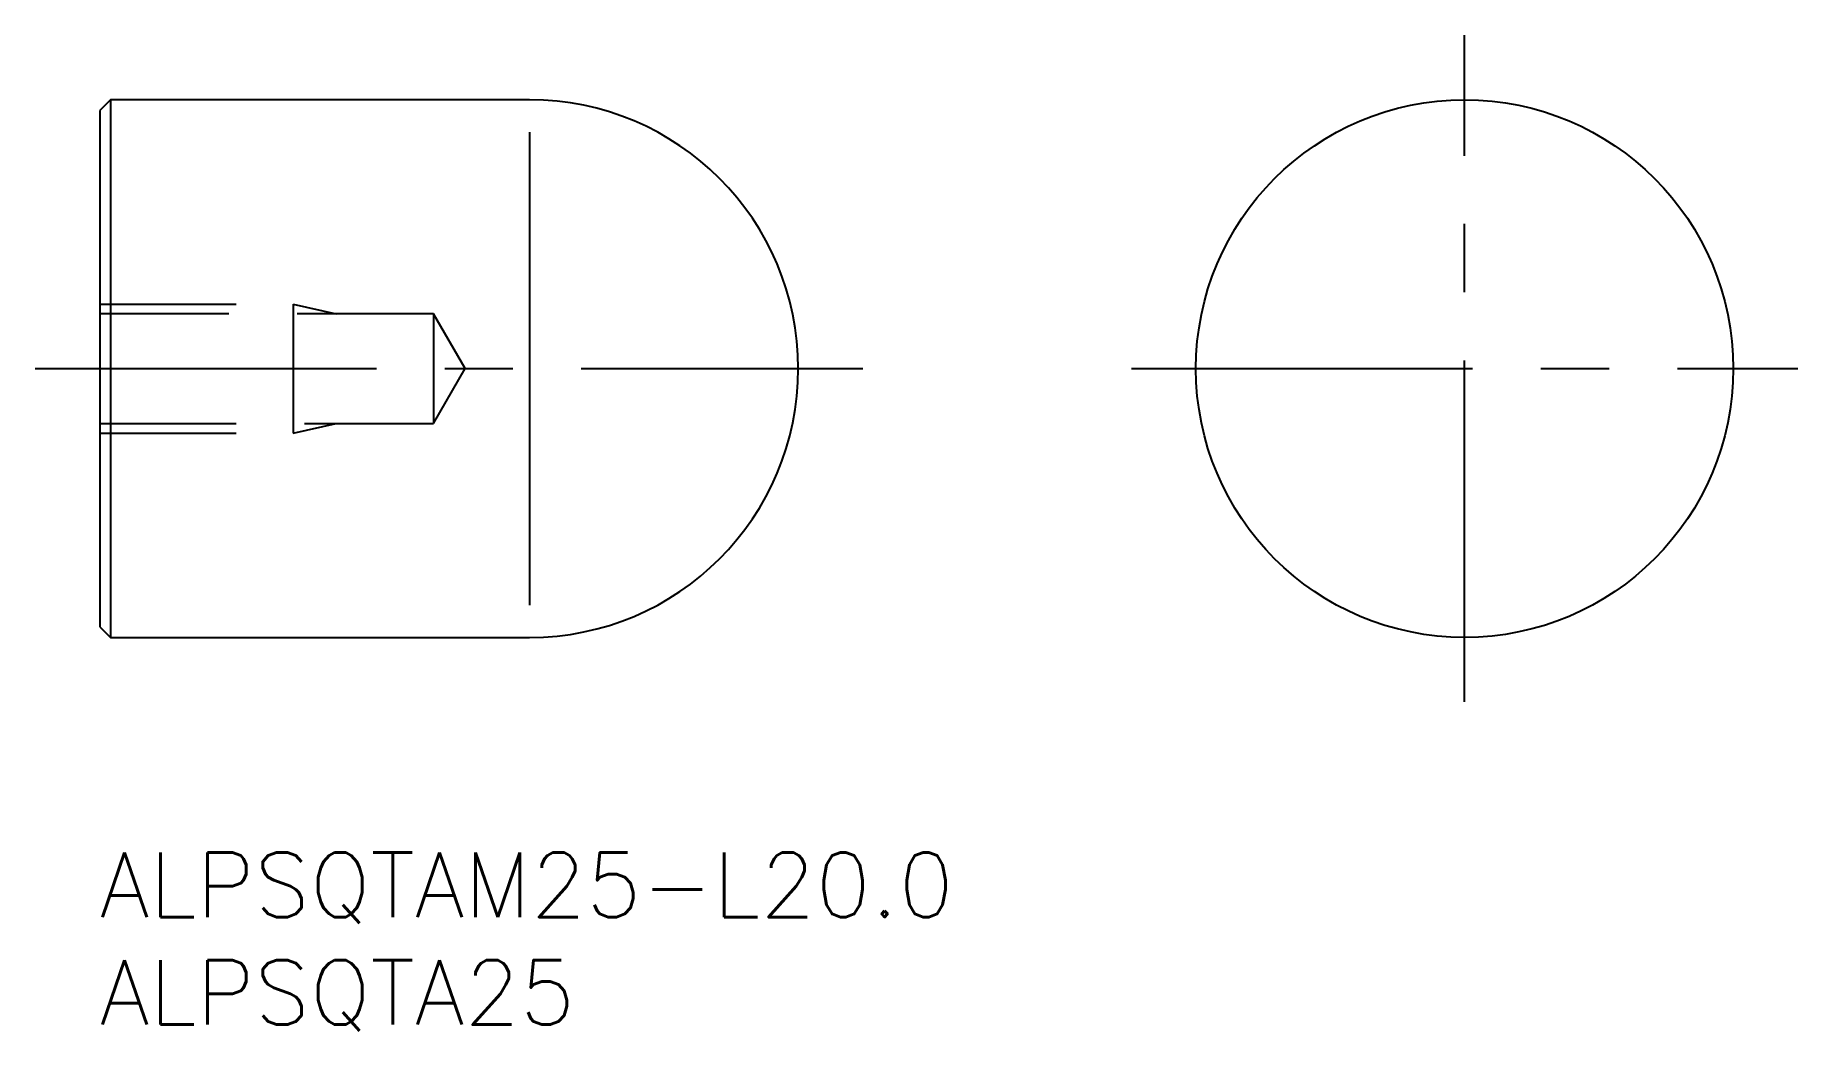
# Model space of a CAD drawing. Extents: x -3 to 79, y -8.3 to 38.
import ezdxf

# ---------------------------------------------------------------- set-up
doc = ezdxf.new("R2010")
doc.units = 0
doc.header["$LTSCALE"] = 0.5
doc.linetypes.add('CENTER', pattern=[50.8, 31.75, -6.35, 6.35, -6.35])
doc.linetypes.add('DASHED', pattern=[19.05, 12.7, -6.35])
for name, color, linetype in [('MSM_CENTER', 1, 'CENTER'), ('MSM_CONTINUOUS', 7, 'CONTINUOUS'), ('MSM_DASHED', 4, 'DASHED'), ('MSM_NARROW', 5, 'CONTINUOUS'), ('MSM_PART_NUMBER', 7, 'CONTINUOUS')]:
    doc.layers.add(name, color=color, linetype=linetype)
doc.styles.get("Standard").update_dxf_attribs({"font": 'txt.shx', "height": 3, "bigfont": 'bigfont.shx'})

# ---------------------------------------------------------------- blocks, each defined once
blk = doc.blocks.new('*U12')
at = {"layer": 'MSM_PART_NUMBER'}
blk.add_text('ALPSQTAM25-L20.0', height=3, dxfattribs=at).set_placement((0, -3))
blk = doc.blocks.new('*U13')
at = {"layer": 'MSM_PART_NUMBER'}
blk.add_text('ALPSQTA25', height=3, dxfattribs=at).set_placement((0, -8))

msp = doc.modelspace()

# ---------------------------------------------------------------- linework, layer by layer
at = {"layer": 'MSM_CENTER'}
for p, q in [((63.499, 7), (63.499, 38)), ((-3, 22.5), (35.5, 22.5)), ((47.999, 22.5), (78.999, 22.5))]:
    msp.add_line(p, q, dxfattribs=at)
at = {"layer": 'MSM_CONTINUOUS'}
for p, q in [((0.5, 35), (0, 34.5)), ((0, 34.5), (0, 10.5)), ((20, 35), (0.5, 35)), ((0.5, 35), (0.5, 10)), ((0, 10.5), (0.5, 10)), ((0.5, 10), (20, 10))]:
    msp.add_line(p, q, dxfattribs=at)
msp.add_circle((63.499, 22.5), 12.5, dxfattribs=at)
msp.add_arc((20, 22.5), 12.5, 270, 90, dxfattribs=at)
at = {"layer": 'MSM_DASHED'}
for p, q in [((0, 25.5), (9, 25.5)), ((9, 25.5), (9, 19.5)), ((9, 25.5), (11, 25.05)), ((15.528, 25.05), (0, 25.05)), ((17, 22.5), (15.528, 25.05)), ((15.528, 25.05), (15.528, 19.95)), ((15.528, 19.95), (17, 22.5)), ((0, 19.95), (15.528, 19.95)), ((9, 19.5), (11, 19.95)), ((0, 19.5), (9, 19.5))]:
    msp.add_line(p, q, dxfattribs=at)
at = {"layer": 'MSM_NARROW'}
msp.add_line((20, 33.5), (20, 11.5), dxfattribs=at)

# ---------------------------------------------------------------- block references
at = {"layer": 'MSM_CONTINUOUS'}
for name in ['*U12', '*U13']:
    msp.add_blockref(name, (0, 0), dxfattribs=at)

doc.saveas('drawing.dxf')
